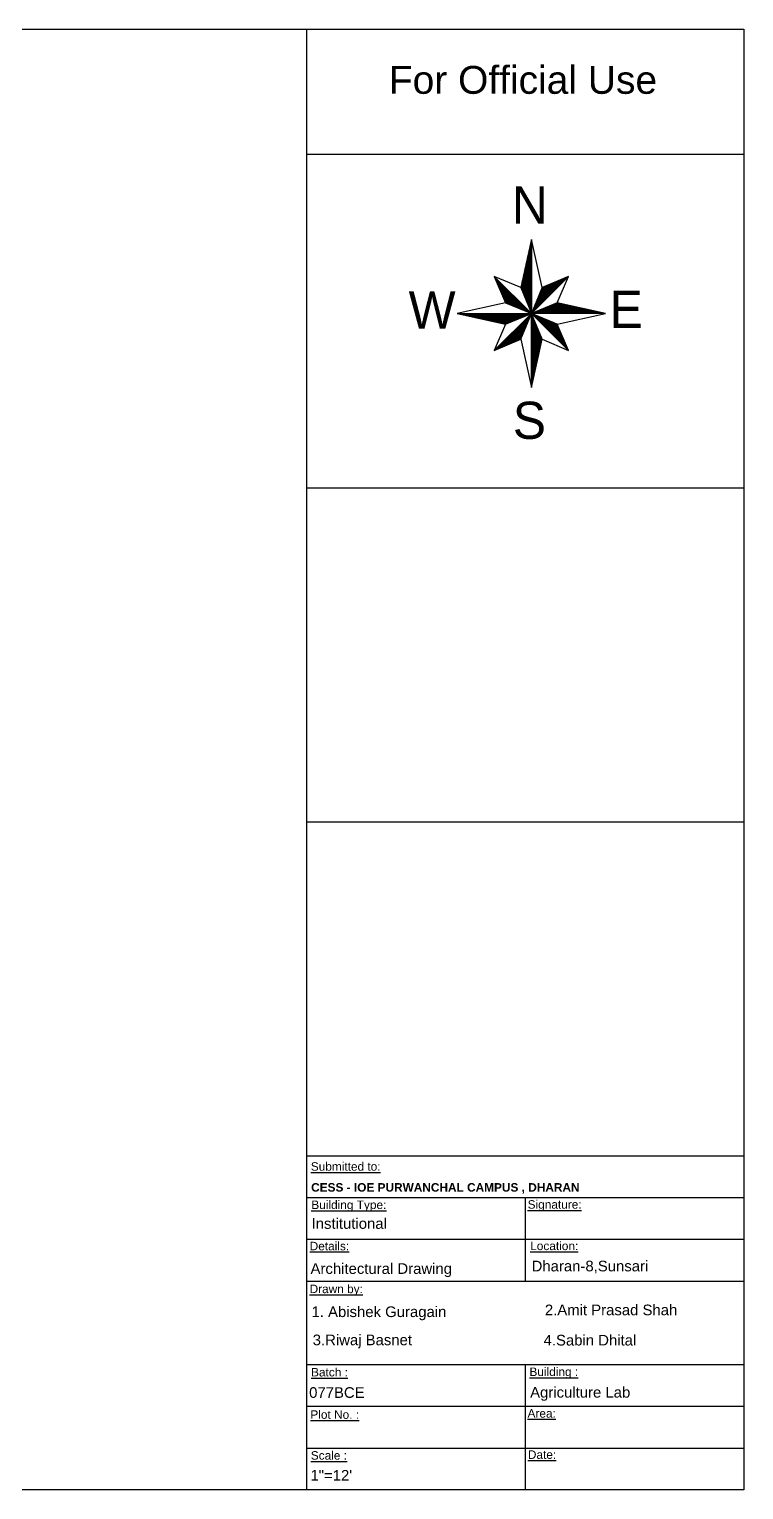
# Model space of a CAD drawing. Header units: inches. Extents: x -6800 to 96653, y -25814 to 17379.
# Drawn here: x 20801 to 21625, y -9997 to -8312 of the extents above; entities that cross this region are included whole.
import ezdxf

# ---------------------------------------------------------------- set-up
doc = ezdxf.new("R2010")
doc.units = ezdxf.units.IN
doc.header["$MEASUREMENT"] = 0
doc.layers.add('Page Format', color=7, linetype='Continuous', lineweight=25)
doc.styles.add('GOTHICE', font='gothice')
doc.styles.get("Standard").update_dxf_attribs({"font": 'arial.ttf'})

# ---------------------------------------------------------------- blocks, each defined once
blk = doc.blocks.new('*X360')
at = {"color": 0}
for p, q in [((15.32, 10.228), (16.001, 10.909)), ((15.332, 10.259), (15.97, 10.896)), ((15.345, 10.289), (15.939, 10.883)), ((15.357, 10.319), (15.908, 10.87)), ((15.37, 10.349), (15.877, 10.857)), ((15.382, 10.379), (15.846, 10.843)), ((15.395, 10.409), (15.815, 10.83)), ((15.407, 10.44), (15.784, 10.817)), ((15.42, 10.47), (15.754, 10.804)), ((15.432, 10.5), (15.723, 10.791)), ((15.445, 10.53), (15.692, 10.777)), ((15.457, 10.56), (15.661, 10.764)), ((15.47, 10.591), (15.63, 10.751)), ((15.482, 10.621), (15.599, 10.738)), ((15.495, 10.651), (15.568, 10.725)), ((15.507, 10.681), (15.537, 10.711))]:
    blk.add_line(p, q, dxfattribs=at)
blk = doc.blocks.new('*X359')
at = {"color": 0}
for p, q in [((15.325, 10.217), (15.333, 10.224)), ((15.343, 10.217), (15.363, 10.237)), ((15.361, 10.217), (15.393, 10.249)), ((15.378, 10.217), (15.424, 10.262)), ((15.396, 10.217), (15.454, 10.274)), ((15.414, 10.217), (15.484, 10.287)), ((15.432, 10.217), (15.514, 10.299)), ((15.449, 10.217), (15.544, 10.312)), ((15.467, 10.217), (15.574, 10.324)), ((15.485, 10.217), (15.605, 10.337)), ((15.502, 10.217), (15.635, 10.349)), ((15.52, 10.217), (15.665, 10.362)), ((15.538, 10.217), (15.695, 10.374)), ((15.555, 10.217), (15.725, 10.387)), ((15.573, 10.217), (15.756, 10.399)), ((15.591, 10.217), (15.786, 10.412)), ((15.608, 10.217), (15.808, 10.416)), ((15.626, 10.217), (15.822, 10.413)), ((15.644, 10.217), (15.837, 10.41)), ((15.661, 10.217), (15.851, 10.406)), ((15.679, 10.217), (15.866, 10.403)), ((15.697, 10.217), (15.88, 10.4)), ((15.714, 10.217), (15.895, 10.397)), ((15.732, 10.217), (15.909, 10.394)), ((15.75, 10.217), (15.924, 10.39)), ((15.767, 10.217), (15.938, 10.387)), ((15.785, 10.217), (15.952, 10.384)), ((15.803, 10.217), (15.967, 10.381)), ((15.82, 10.217), (15.981, 10.378)), ((15.838, 10.217), (15.996, 10.374)), ((15.856, 10.217), (16.01, 10.371)), ((15.873, 10.217), (16.025, 10.368)), ((15.891, 10.217), (16.039, 10.365)), ((15.909, 10.217), (16.054, 10.362)), ((15.926, 10.217), (16.068, 10.358)), ((15.944, 10.217), (16.083, 10.355)), ((15.962, 10.217), (16.097, 10.352)), ((15.98, 10.217), (16.112, 10.349)), ((15.997, 10.217), (16.126, 10.346)), ((16.015, 10.217), (16.141, 10.342)), ((16.033, 10.217), (16.155, 10.339)), ((16.05, 10.217), (16.17, 10.336)), ((16.068, 10.217), (16.184, 10.333)), ((16.086, 10.217), (16.198, 10.329)), ((16.103, 10.217), (16.213, 10.326)), ((16.121, 10.217), (16.227, 10.323)), ((16.139, 10.217), (16.242, 10.32)), ((16.156, 10.217), (16.256, 10.317)), ((16.174, 10.217), (16.271, 10.313)), ((16.192, 10.217), (16.285, 10.31)), ((16.209, 10.217), (16.3, 10.307)), ((16.227, 10.217), (16.314, 10.304)), ((16.245, 10.217), (16.329, 10.301)), ((16.262, 10.217), (16.343, 10.297)), ((16.28, 10.217), (16.358, 10.294)), ((16.298, 10.217), (16.372, 10.291)), ((16.315, 10.217), (16.387, 10.288)), ((16.333, 10.217), (16.401, 10.285)), ((16.351, 10.217), (16.415, 10.281)), ((16.368, 10.217), (16.43, 10.278)), ((16.386, 10.217), (16.444, 10.275)), ((16.404, 10.217), (16.459, 10.272)), ((16.421, 10.217), (16.473, 10.269)), ((16.439, 10.217), (16.488, 10.265)), ((16.457, 10.217), (16.502, 10.262)), ((16.474, 10.217), (16.517, 10.259)), ((16.492, 10.217), (16.531, 10.256)), ((16.51, 10.217), (16.546, 10.252)), ((16.528, 10.217), (16.56, 10.249)), ((16.545, 10.217), (16.575, 10.246)), ((16.563, 10.217), (16.589, 10.243)), ((16.581, 10.217), (16.604, 10.24)), ((16.598, 10.217), (16.618, 10.236)), ((16.616, 10.217), (16.633, 10.233)), ((16.634, 10.217), (16.647, 10.23)), ((16.651, 10.217), (16.661, 10.227)), ((16.669, 10.217), (16.676, 10.224)), ((16.687, 10.217), (16.69, 10.22)), ((16.704, 10.217), (16.705, 10.217))]:
    blk.add_line(p, q, dxfattribs=at)
blk = doc.blocks.new('*X358')
at = {"color": 0}
for p, q in [((15.32, 10.211), (15.322, 10.213)), ((15.329, 10.202), (15.335, 10.208)), ((15.338, 10.194), (15.347, 10.203)), ((15.347, 10.185), (15.36, 10.198)), ((15.355, 10.176), (15.372, 10.193)), ((15.364, 10.167), (15.385, 10.188)), ((15.373, 10.158), (15.397, 10.182)), ((15.382, 10.149), (15.41, 10.177)), ((15.391, 10.141), (15.422, 10.172)), ((15.4, 10.132), (15.435, 10.167)), ((15.408, 10.123), (15.447, 10.162)), ((15.417, 10.114), (15.46, 10.156)), ((15.426, 10.105), (15.472, 10.151)), ((15.435, 10.096), (15.485, 10.146)), ((15.444, 10.087), (15.497, 10.141)), ((15.453, 10.079), (15.51, 10.136)), ((15.461, 10.07), (15.522, 10.131)), ((15.47, 10.061), (15.535, 10.125)), ((15.479, 10.052), (15.547, 10.12)), ((15.488, 10.043), (15.56, 10.115)), ((15.497, 10.034), (15.572, 10.11)), ((15.506, 10.026), (15.585, 10.105)), ((15.515, 10.017), (15.597, 10.1)), ((15.523, 10.008), (15.61, 10.094)), ((15.532, 9.999), (15.622, 10.089)), ((15.541, 9.99), (15.635, 10.084)), ((15.55, 9.981), (15.647, 10.079)), ((15.559, 9.973), (15.66, 10.074)), ((15.568, 9.964), (15.672, 10.068)), ((15.576, 9.955), (15.685, 10.063)), ((15.585, 9.946), (15.697, 10.058)), ((15.594, 9.937), (15.71, 10.053)), ((15.603, 9.928), (15.722, 10.048)), ((15.612, 9.92), (15.735, 10.043)), ((15.621, 9.911), (15.747, 10.037)), ((15.629, 9.902), (15.76, 10.032)), ((15.638, 9.893), (15.772, 10.027)), ((15.647, 9.884), (15.785, 10.022)), ((15.656, 9.875), (15.797, 10.017)), ((15.665, 9.867), (15.804, 10.006)), ((15.674, 9.858), (15.81, 9.994)), ((15.682, 9.849), (15.815, 9.981)), ((15.691, 9.84), (15.82, 9.969)), ((15.7, 9.831), (15.826, 9.957)), ((15.709, 9.822), (15.831, 9.944)), ((15.718, 9.813), (15.836, 9.932)), ((15.727, 9.805), (15.841, 9.919)), ((15.735, 9.796), (15.847, 9.907)), ((15.744, 9.787), (15.852, 9.895)), ((15.753, 9.778), (15.857, 9.882)), ((15.762, 9.769), (15.863, 9.87)), ((15.771, 9.76), (15.868, 9.857)), ((15.78, 9.752), (15.873, 9.845)), ((15.789, 9.743), (15.878, 9.833)), ((15.797, 9.734), (15.884, 9.82)), ((15.806, 9.725), (15.889, 9.808)), ((15.815, 9.716), (15.894, 9.796)), ((15.824, 9.707), (15.9, 9.783)), ((15.833, 9.699), (15.905, 9.771)), ((15.842, 9.69), (15.91, 9.758)), ((15.85, 9.681), (15.916, 9.746)), ((15.859, 9.672), (15.921, 9.734)), ((15.868, 9.663), (15.926, 9.721)), ((15.877, 9.654), (15.931, 9.709)), ((15.886, 9.646), (15.937, 9.696)), ((15.895, 9.637), (15.942, 9.684)), ((15.903, 9.628), (15.947, 9.672)), ((15.912, 9.619), (15.953, 9.659)), ((15.921, 9.61), (15.958, 9.647)), ((15.93, 9.601), (15.963, 9.635)), ((15.939, 9.592), (15.968, 9.622)), ((15.948, 9.584), (15.974, 9.61)), ((15.956, 9.575), (15.979, 9.597)), ((15.965, 9.566), (15.984, 9.585)), ((15.974, 9.557), (15.99, 9.573)), ((15.983, 9.548), (15.995, 9.56)), ((15.992, 9.539), (16, 9.548)), ((16.001, 9.531), (16.006, 9.535)), ((16.009, 9.522), (16.011, 9.523))]:
    blk.add_line(p, q, dxfattribs=at)
blk = doc.blocks.new('*X357')
at = {"color": 0}
for p, q in [((15.315, 10.206), (15.318, 10.209)), ((15.315, 10.188), (15.323, 10.196)), ((15.315, 10.17), (15.328, 10.184)), ((15.315, 10.153), (15.333, 10.171)), ((15.315, 10.135), (15.339, 10.159)), ((15.315, 10.117), (15.344, 10.146)), ((15.315, 10.1), (15.349, 10.134)), ((15.315, 10.082), (15.354, 10.121)), ((15.315, 10.064), (15.359, 10.109)), ((15.315, 10.047), (15.364, 10.096)), ((15.315, 10.029), (15.37, 10.084)), ((15.315, 10.011), (15.375, 10.071)), ((15.315, 9.994), (15.38, 10.059)), ((15.315, 9.976), (15.385, 10.046)), ((15.315, 9.958), (15.39, 10.034)), ((15.315, 9.941), (15.395, 10.021)), ((15.315, 9.923), (15.401, 10.009)), ((15.315, 9.905), (15.406, 9.996)), ((15.315, 9.888), (15.411, 9.984)), ((15.315, 9.87), (15.416, 9.971)), ((15.315, 9.852), (15.421, 9.959)), ((15.315, 9.835), (15.427, 9.946)), ((15.315, 9.817), (15.432, 9.934)), ((15.315, 9.799), (15.437, 9.921)), ((15.315, 9.782), (15.442, 9.909)), ((15.315, 9.764), (15.447, 9.896)), ((15.315, 9.746), (15.452, 9.884)), ((15.315, 9.729), (15.458, 9.871)), ((15.315, 9.711), (15.463, 9.859)), ((15.315, 9.693), (15.468, 9.846)), ((15.315, 9.676), (15.473, 9.834)), ((15.315, 9.658), (15.478, 9.821)), ((15.315, 9.64), (15.484, 9.809)), ((15.315, 9.622), (15.489, 9.796)), ((15.315, 9.605), (15.494, 9.784)), ((15.315, 9.587), (15.499, 9.771)), ((15.315, 9.569), (15.504, 9.759)), ((15.315, 9.552), (15.509, 9.746)), ((15.315, 9.534), (15.515, 9.734)), ((15.315, 9.516), (15.512, 9.714)), ((15.315, 9.499), (15.507, 9.691)), ((15.315, 9.481), (15.502, 9.668)), ((15.315, 9.463), (15.497, 9.646)), ((15.315, 9.446), (15.492, 9.623)), ((15.315, 9.428), (15.487, 9.6)), ((15.315, 9.41), (15.482, 9.577)), ((15.315, 9.393), (15.477, 9.555)), ((15.315, 9.375), (15.472, 9.532)), ((15.315, 9.357), (15.467, 9.509)), ((15.315, 9.34), (15.462, 9.487)), ((15.315, 9.322), (15.457, 9.464)), ((15.315, 9.304), (15.452, 9.441)), ((15.315, 9.287), (15.447, 9.418)), ((15.315, 9.269), (15.442, 9.396)), ((15.315, 9.251), (15.436, 9.373)), ((15.315, 9.234), (15.431, 9.35)), ((15.315, 9.216), (15.426, 9.328)), ((15.315, 9.198), (15.421, 9.305)), ((15.315, 9.181), (15.416, 9.282)), ((15.315, 9.163), (15.411, 9.259)), ((15.315, 9.145), (15.406, 9.237)), ((15.315, 9.128), (15.401, 9.214)), ((15.315, 9.11), (15.396, 9.191)), ((15.315, 9.092), (15.391, 9.169)), ((15.315, 9.074), (15.386, 9.146)), ((15.315, 9.057), (15.381, 9.123)), ((15.315, 9.039), (15.376, 9.1)), ((15.315, 9.021), (15.371, 9.078)), ((15.315, 9.004), (15.366, 9.055)), ((15.315, 8.986), (15.361, 9.032)), ((15.315, 8.968), (15.356, 9.01)), ((15.315, 8.951), (15.351, 8.987)), ((15.315, 8.933), (15.346, 8.964)), ((15.315, 8.915), (15.341, 8.941)), ((15.315, 8.898), (15.336, 8.919)), ((15.315, 8.88), (15.331, 8.896)), ((15.315, 8.862), (15.326, 8.873)), ((15.315, 8.845), (15.321, 8.851)), ((15.315, 8.827), (15.316, 8.828))]:
    blk.add_line(p, q, dxfattribs=at)
blk = doc.blocks.new('*X356')
at = {"color": 0}
for p, q in [((14.635, 9.527), (15.307, 10.198)), ((14.666, 9.54), (15.295, 10.168)), ((14.697, 9.553), (15.282, 10.138)), ((14.728, 9.566), (15.27, 10.108)), ((14.759, 9.579), (15.257, 10.078)), ((14.79, 9.593), (15.245, 10.047)), ((14.821, 9.606), (15.232, 10.017)), ((14.852, 9.619), (15.22, 9.987)), ((14.882, 9.632), (15.207, 9.957)), ((14.913, 9.645), (15.195, 9.927)), ((14.944, 9.659), (15.182, 9.896)), ((14.975, 9.672), (15.17, 9.866)), ((15.006, 9.685), (15.157, 9.836)), ((15.037, 9.698), (15.145, 9.806)), ((15.068, 9.711), (15.132, 9.776)), ((15.099, 9.725), (15.12, 9.746))]:
    blk.add_line(p, q, dxfattribs=at)
blk = doc.blocks.new('*X355')
at = {"color": 0}
for p, q in [((13.928, 10.215), (13.929, 10.217)), ((13.942, 10.212), (13.947, 10.217)), ((13.957, 10.209), (13.964, 10.217)), ((13.971, 10.206), (13.982, 10.217)), ((13.985, 10.202), (14, 10.217)), ((14, 10.199), (14.017, 10.217)), ((14.014, 10.196), (14.035, 10.217)), ((14.029, 10.193), (14.053, 10.217)), ((14.043, 10.19), (14.07, 10.217)), ((14.058, 10.186), (14.088, 10.217)), ((14.072, 10.183), (14.106, 10.217)), ((14.087, 10.18), (14.123, 10.217)), ((14.101, 10.177), (14.141, 10.217)), ((14.116, 10.174), (14.159, 10.217)), ((14.13, 10.17), (14.176, 10.217)), ((14.145, 10.167), (14.194, 10.217)), ((14.159, 10.164), (14.212, 10.217)), ((14.174, 10.161), (14.229, 10.217)), ((14.188, 10.158), (14.247, 10.217)), ((14.203, 10.154), (14.265, 10.217)), ((14.217, 10.151), (14.282, 10.217)), ((14.231, 10.148), (14.3, 10.217)), ((14.246, 10.145), (14.318, 10.217)), ((14.26, 10.142), (14.335, 10.217)), ((14.275, 10.138), (14.353, 10.217)), ((14.289, 10.135), (14.371, 10.217)), ((14.304, 10.132), (14.389, 10.217)), ((14.318, 10.129), (14.406, 10.217)), ((14.333, 10.125), (14.424, 10.217)), ((14.347, 10.122), (14.442, 10.217)), ((14.362, 10.119), (14.459, 10.217)), ((14.376, 10.116), (14.477, 10.217)), ((14.391, 10.113), (14.495, 10.217)), ((14.405, 10.109), (14.512, 10.217)), ((14.42, 10.106), (14.53, 10.217)), ((14.434, 10.103), (14.548, 10.217)), ((14.449, 10.1), (14.565, 10.217)), ((14.463, 10.097), (14.583, 10.217)), ((14.477, 10.093), (14.601, 10.217)), ((14.492, 10.09), (14.618, 10.217)), ((14.506, 10.087), (14.636, 10.217)), ((14.521, 10.084), (14.654, 10.217)), ((14.535, 10.081), (14.671, 10.217)), ((14.55, 10.077), (14.689, 10.217)), ((14.564, 10.074), (14.707, 10.217)), ((14.579, 10.071), (14.724, 10.217)), ((14.593, 10.068), (14.742, 10.217)), ((14.608, 10.065), (14.76, 10.217)), ((14.622, 10.061), (14.777, 10.217)), ((14.637, 10.058), (14.795, 10.217)), ((14.651, 10.055), (14.813, 10.217)), ((14.666, 10.052), (14.83, 10.217)), ((14.68, 10.048), (14.848, 10.217)), ((14.694, 10.045), (14.866, 10.217)), ((14.709, 10.042), (14.883, 10.217)), ((14.723, 10.039), (14.901, 10.217)), ((14.738, 10.036), (14.919, 10.217)), ((14.752, 10.032), (14.937, 10.217)), ((14.767, 10.029), (14.954, 10.217)), ((14.781, 10.026), (14.972, 10.217)), ((14.796, 10.023), (14.99, 10.217)), ((14.81, 10.02), (15.007, 10.217)), ((14.825, 10.016), (15.025, 10.217)), ((14.85, 10.024), (15.043, 10.217)), ((14.88, 10.037), (15.06, 10.217)), ((14.911, 10.049), (15.078, 10.217)), ((14.941, 10.062), (15.096, 10.217)), ((14.971, 10.074), (15.113, 10.217)), ((15.001, 10.087), (15.131, 10.217)), ((15.031, 10.099), (15.149, 10.217)), ((15.061, 10.112), (15.166, 10.217)), ((15.092, 10.124), (15.184, 10.217)), ((15.122, 10.137), (15.202, 10.217)), ((15.152, 10.149), (15.219, 10.217)), ((15.182, 10.162), (15.237, 10.217)), ((15.212, 10.174), (15.255, 10.217)), ((15.243, 10.187), (15.272, 10.217)), ((15.273, 10.199), (15.29, 10.217)), ((15.303, 10.212), (15.308, 10.217))]:
    blk.add_line(p, q, dxfattribs=at)
blk = doc.blocks.new('*X354')
at = {"color": 0}
for p, q in [((14.62, 10.907), (14.622, 10.909)), ((14.625, 10.895), (14.631, 10.901)), ((14.63, 10.883), (14.639, 10.892)), ((14.636, 10.87), (14.648, 10.883)), ((14.641, 10.858), (14.657, 10.874)), ((14.646, 10.845), (14.666, 10.865)), ((14.651, 10.833), (14.675, 10.856)), ((14.657, 10.821), (14.684, 10.848)), ((14.662, 10.808), (14.693, 10.839)), ((14.667, 10.796), (14.701, 10.83)), ((14.673, 10.784), (14.71, 10.821)), ((14.678, 10.771), (14.719, 10.812)), ((14.683, 10.759), (14.728, 10.803)), ((14.689, 10.746), (14.737, 10.795)), ((14.694, 10.734), (14.746, 10.786)), ((14.699, 10.722), (14.754, 10.777)), ((14.704, 10.709), (14.763, 10.768)), ((14.71, 10.697), (14.772, 10.759)), ((14.715, 10.685), (14.781, 10.75)), ((14.72, 10.672), (14.79, 10.742)), ((14.726, 10.66), (14.799, 10.733)), ((14.731, 10.647), (14.807, 10.724)), ((14.736, 10.635), (14.816, 10.715)), ((14.741, 10.623), (14.825, 10.706)), ((14.747, 10.61), (14.834, 10.697)), ((14.752, 10.598), (14.843, 10.689)), ((14.757, 10.585), (14.852, 10.68)), ((14.763, 10.573), (14.86, 10.671)), ((14.768, 10.561), (14.869, 10.662)), ((14.773, 10.548), (14.878, 10.653)), ((14.779, 10.536), (14.887, 10.644)), ((14.784, 10.524), (14.896, 10.635)), ((14.789, 10.511), (14.905, 10.627)), ((14.794, 10.499), (14.913, 10.618)), ((14.8, 10.486), (14.922, 10.609)), ((14.805, 10.474), (14.931, 10.6)), ((14.81, 10.462), (14.94, 10.591)), ((14.816, 10.449), (14.949, 10.582)), ((14.821, 10.437), (14.958, 10.574)), ((14.826, 10.424), (14.967, 10.565)), ((14.835, 10.415), (14.975, 10.556)), ((14.847, 10.41), (14.984, 10.547)), ((14.86, 10.405), (14.993, 10.538)), ((14.872, 10.4), (15.002, 10.529)), ((14.885, 10.395), (15.011, 10.521)), ((14.897, 10.389), (15.02, 10.512)), ((14.91, 10.384), (15.028, 10.503)), ((14.922, 10.379), (15.037, 10.494)), ((14.935, 10.374), (15.046, 10.485)), ((14.947, 10.369), (15.055, 10.476)), ((14.96, 10.364), (15.064, 10.468)), ((14.972, 10.358), (15.073, 10.459)), ((14.985, 10.353), (15.081, 10.45)), ((14.997, 10.348), (15.09, 10.441)), ((15.01, 10.343), (15.099, 10.432)), ((15.022, 10.338), (15.108, 10.423)), ((15.035, 10.333), (15.117, 10.415)), ((15.047, 10.327), (15.126, 10.406)), ((15.06, 10.322), (15.134, 10.397)), ((15.072, 10.317), (15.143, 10.388)), ((15.085, 10.312), (15.152, 10.379)), ((15.097, 10.307), (15.161, 10.37)), ((15.11, 10.301), (15.17, 10.361)), ((15.122, 10.296), (15.179, 10.353)), ((15.135, 10.291), (15.187, 10.344)), ((15.147, 10.286), (15.196, 10.335)), ((15.16, 10.281), (15.205, 10.326)), ((15.172, 10.276), (15.214, 10.317)), ((15.185, 10.27), (15.223, 10.308)), ((15.197, 10.265), (15.232, 10.3)), ((15.21, 10.26), (15.241, 10.291)), ((15.222, 10.255), (15.249, 10.282)), ((15.235, 10.25), (15.258, 10.273)), ((15.247, 10.245), (15.267, 10.264)), ((15.26, 10.239), (15.276, 10.255)), ((15.272, 10.234), (15.285, 10.247)), ((15.285, 10.229), (15.294, 10.238)), ((15.297, 10.224), (15.302, 10.229)), ((15.31, 10.219), (15.311, 10.22))]:
    blk.add_line(p, q, dxfattribs=at)
blk = doc.blocks.new('*X353')
at = {"color": 0}
for p, q in [((15.298, 11.532), (15.315, 11.549)), ((15.303, 11.555), (15.315, 11.567)), ((15.308, 11.578), (15.315, 11.585)), ((15.313, 11.6), (15.315, 11.602)), ((15.217, 11.169), (15.315, 11.266)), ((15.222, 11.192), (15.315, 11.284)), ((15.227, 11.214), (15.315, 11.302)), ((15.232, 11.237), (15.315, 11.32)), ((15.237, 11.26), (15.315, 11.337)), ((15.242, 11.282), (15.315, 11.355)), ((15.247, 11.305), (15.315, 11.373)), ((15.252, 11.328), (15.315, 11.39)), ((15.257, 11.351), (15.315, 11.408)), ((15.262, 11.373), (15.315, 11.426)), ((15.267, 11.396), (15.315, 11.443)), ((15.272, 11.419), (15.315, 11.461)), ((15.277, 11.441), (15.315, 11.479)), ((15.282, 11.464), (15.315, 11.496)), ((15.287, 11.487), (15.315, 11.514)), ((15.293, 11.51), (15.315, 11.532)), ((15.136, 10.805), (15.315, 10.984)), ((15.141, 10.828), (15.315, 11.001)), ((15.146, 10.851), (15.315, 11.019)), ((15.152, 10.874), (15.315, 11.037)), ((15.157, 10.896), (15.315, 11.054)), ((15.162, 10.919), (15.315, 11.072)), ((15.167, 10.942), (15.315, 11.09)), ((15.172, 10.964), (15.315, 11.107)), ((15.177, 10.987), (15.315, 11.125)), ((15.182, 11.01), (15.315, 11.143)), ((15.187, 11.033), (15.315, 11.16)), ((15.192, 11.055), (15.315, 11.178)), ((15.197, 11.078), (15.315, 11.196)), ((15.202, 11.101), (15.315, 11.213)), ((15.207, 11.123), (15.315, 11.231)), ((15.212, 11.146), (15.315, 11.249)), ((15.116, 10.715), (15.315, 10.913)), ((15.116, 10.696), (15.315, 10.895)), ((15.121, 10.737), (15.315, 10.931)), ((15.121, 10.684), (15.315, 10.878)), ((15.126, 10.76), (15.315, 10.948)), ((15.126, 10.671), (15.315, 10.86)), ((15.131, 10.783), (15.315, 10.966)), ((15.131, 10.659), (15.315, 10.842)), ((15.137, 10.646), (15.315, 10.825)), ((15.142, 10.634), (15.315, 10.807)), ((15.147, 10.621), (15.315, 10.789)), ((15.152, 10.609), (15.315, 10.772)), ((15.157, 10.596), (15.315, 10.754)), ((15.163, 10.584), (15.315, 10.736)), ((15.168, 10.571), (15.315, 10.718)), ((15.173, 10.559), (15.315, 10.701)), ((15.178, 10.546), (15.315, 10.683)), ((15.183, 10.534), (15.315, 10.665)), ((15.188, 10.521), (15.315, 10.648)), ((15.194, 10.509), (15.315, 10.63)), ((15.199, 10.496), (15.315, 10.612)), ((15.204, 10.484), (15.315, 10.595)), ((15.209, 10.471), (15.315, 10.577)), ((15.214, 10.459), (15.315, 10.559)), ((15.219, 10.446), (15.315, 10.542)), ((15.225, 10.434), (15.315, 10.524)), ((15.23, 10.421), (15.315, 10.506)), ((15.235, 10.409), (15.315, 10.489)), ((15.24, 10.396), (15.315, 10.471)), ((15.245, 10.384), (15.315, 10.453)), ((15.251, 10.371), (15.315, 10.436)), ((15.256, 10.359), (15.315, 10.418)), ((15.261, 10.346), (15.315, 10.4)), ((15.266, 10.334), (15.315, 10.383)), ((15.271, 10.321), (15.315, 10.365)), ((15.276, 10.309), (15.315, 10.347)), ((15.282, 10.296), (15.315, 10.33)), ((15.287, 10.284), (15.315, 10.312)), ((15.292, 10.271), (15.315, 10.294)), ((15.297, 10.259), (15.315, 10.277)), ((15.302, 10.246), (15.315, 10.259)), ((15.307, 10.234), (15.315, 10.241)), ((15.313, 10.221), (15.315, 10.224))]:
    blk.add_line(p, q, dxfattribs=at)

msp = doc.modelspace()

# ---------------------------------------------------------------- linework, layer by layer
for p, q in [((19248.9, -8311.7), (21624.9, -8311.7)), ((21120.9, -8311.7), (21120.9, -8455.7)), ((21624.9, -8311.7), (21624.9, -9996.5)), ((21120.9, -8455.7), (21624.9, -8455.7)), ((21120.9, -8455.7), (21120.9, -9996.5)), ((21120.9, -8840.9), (21624.9, -8840.9)), ((21120.9, -9226.1), (21624.9, -9226.1)), ((21120.9, -9611.3), (21624.9, -9611.3)), ((21120.9, -9659.5), (21624.9, -9659.5)), ((21372.9, -9659.5), (21372.9, -9755.8)), ((21120.9, -9707.6), (21624.9, -9707.6)), ((21120.9, -9755.8), (21624.9, -9755.8)), ((21120.9, -9852.1), (21624.9, -9852.1)), ((21372.9, -9852.1), (21372.9, -9996.5)), ((21120.9, -9900.2), (21624.9, -9900.2)), ((21120.9, -9948.4), (21624.9, -9948.4)), ((21624.9, -9996.5), (19248.9, -9996.5))]:
    msp.add_line(p, q)
at = {"transparency": 33554687}
for p, q in [((21380.1, -8554.2), (21367.7, -8609.8)), ((21392.4, -8609.8), (21380.1, -8554.2)), ((21380.1, -8554.2), (21380.1, -8639.6)), ((21337.2, -8596.8), (21350.3, -8627.3)), ((21367.7, -8609.8), (21337.2, -8596.8)), ((21337.2, -8596.8), (21380.1, -8639.6)), ((21422.9, -8596.8), (21380.1, -8639.6)), ((21422.9, -8596.8), (21392.4, -8609.8)), ((21409.9, -8627.3), (21422.9, -8596.8)), ((21367.7, -8609.8), (21380.1, -8639.6)), ((21392.4, -8609.8), (21380.1, -8639.6)), ((21350.3, -8627.3), (21294.6, -8639.6)), ((21294.6, -8639.6), (21350.3, -8652)), ((21294.6, -8639.6), (21380.1, -8639.6)), ((21337.2, -8682.5), (21380.1, -8639.6)), ((21350.3, -8627.3), (21380.1, -8639.6)), ((21350.3, -8652), (21380.1, -8639.6)), ((21367.7, -8669.4), (21380.1, -8639.6)), ((21409.9, -8627.3), (21380.1, -8639.6)), ((21465.5, -8639.6), (21380.1, -8639.6)), ((21409.9, -8652), (21380.1, -8639.6)), ((21422.9, -8682.5), (21380.1, -8639.6)), ((21392.4, -8669.4), (21380.1, -8639.6)), ((21380.1, -8725.1), (21380.1, -8639.6)), ((21465.5, -8639.6), (21409.9, -8627.3)), ((21409.9, -8652), (21465.5, -8639.6)), ((21350.3, -8652), (21337.2, -8682.5)), ((21422.9, -8682.5), (21409.9, -8652)), ((21337.2, -8682.5), (21367.7, -8669.4)), ((21367.7, -8669.4), (21380.1, -8725.1)), ((21380.1, -8725.1), (21392.4, -8669.4)), ((21392.4, -8669.4), (21422.9, -8682.5))]:
    msp.add_line(p, q, dxfattribs=at)

# ---------------------------------------------------------------- block references
at = {"transparency": 33554687, "xscale": 61.36234400379558, "yscale": 61.36234400379558, "zscale": 61.36234400379558}
for name in ['*X353', '*X354', '*X360', '*X355', '*X356', '*X357', '*X358', '*X359']:
    msp.add_blockref(name, (20440.3, -9266.5), dxfattribs=at)

# ---------------------------------------------------------------- texts
at = {"transparency": 33554687, "style": 'GOTHICE'}
for s, p in [('N', (21357.6, -8535.9)), ('W', (21238.5, -8657.1)), ('E', (21470.2, -8656.3)), ('S', (21358.6, -8784.3))]:
    msp.add_text(s, height=42.9, dxfattribs=at).set_placement(p)
at = {"layer": 'Page Format', "attachment_point": 1}
for s, width, gutter_width, insert, char_height in [('For Official Use', 475.224, 160.7, (21215.7, -8354.1), 32.134), ('{\\LSubmitted to:}', 129.617, 2.59, (21125.7, -9618.7), 9.774), ('{\\fArial|b1|i0|c0|p34;CESS - IOE PURWANCHAL CAMPUS , DHARAN}', 347.688, 2.59, (21126.1, -9642.8), 9.774), ('{\\LBuilding Type:}', 129.617, 2.59, (21126.3, -9662.9), 9.774), ('{\\LSignature:}', 129.617, 2.59, (21375.7, -9662.5), 9.774), ('Institutional', 181.745, 61.4, (21126.6, -9683.2), 12.289), ('{\\LDetails:}', 129.617, 2.59, (21124.4, -9710.5), 9.774), ('{\\LLocation:}', 129.617, 2.59, (21378.7, -9710.3), 9.774), ('Architectural Drawing', 181.745, 61.4, (21125.4, -9735.2), 12.289), ('Dharan-8,Sunsari', 181.745, 61.4, (21380.3, -9732.3), 12.289), ('{\\LDrawn by:}', 129.617, 2.59, (21124.3, -9759.9), 9.774), ('1. Abishek Guragain', 181.745, 61.4, (21126.5, -9785), 12.289), ('2.Amit Prasad Shah', 181.745, 61.4, (21395.6, -9782.9), 12.289), ('3.Riwaj Basnet', 181.745, 61.4, (21127.9, -9817.5), 12.289), ('4.Sabin Dhital', 181.745, 61.4, (21394.1, -9817.8), 12.289), ('{\\LBatch :}', 129.617, 2.59, (21126, -9856), 9.774), ('{\\LBuilding :}', 129.617, 2.59, (21377.8, -9855.5), 9.774), ('077BCE', 181.745, 61.4, (21123.8, -9878.2), 12.29), ('Agriculture Lab', 181.745, 61.4, (21378.6, -9877.9), 12.289), ('{\\LPlot No. :}', 129.617, 2.59, (21125.2, -9904.9), 9.774), ('{\\LArea:}', 129.617, 2.59, (21375.6, -9903.5), 9.77), ('{\\LScale :}', 129.617, 2.59, (21125.7, -9952), 9.774), ('{\\LDate:}', 129.617, 2.59, (21376, -9951.1), 9.77), ('1"=12\'', 181.745, 61.4, (21125.3, -9973.7), 12.29)]:
    msp.add_mtext_dynamic_manual_height_columns(s, width=width, gutter_width=gutter_width, heights=[0], dxfattribs=dict(at, insert=insert, char_height=char_height))

doc.saveas('drawing.dxf')
